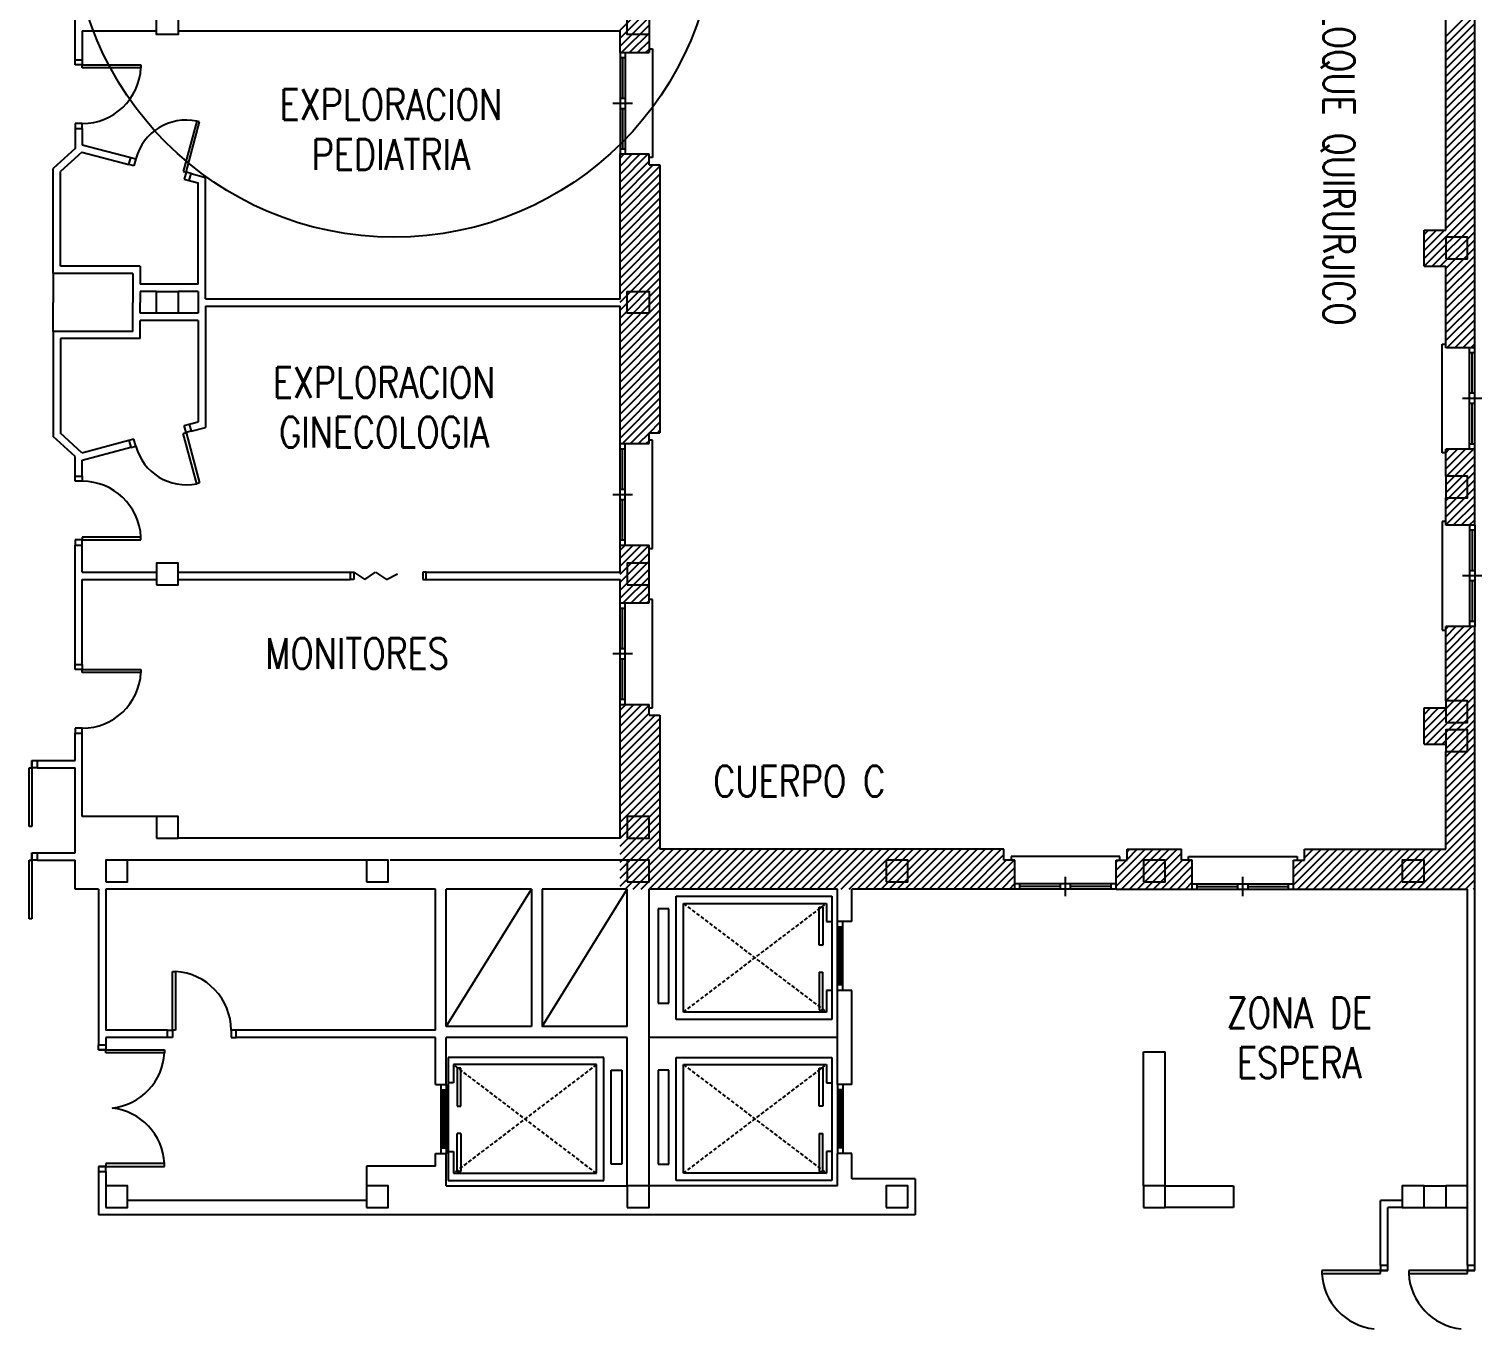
# Model space of a CAD drawing. Extents: x 0 to 420, y 0 to 297.
# Drawn here: x 225.3 to 305.5, y 82.3 to 154.1 of the extents above; entities that cross this region are included whole.
import ezdxf
from ezdxf.enums import TextEntityAlignment as Align

# ---------------------------------------------------------------- set-up
doc = ezdxf.new("R2010")
doc.units = 0
doc.header["$LTSCALE"] = 0.8
doc.header["$MEASUREMENT"] = 0
doc.linetypes.add('RAYITAS', pattern=[0.375, 0.25, -0.125])
doc.layers.get('0').update_dxf_attribs({"linetype": 'CONTINUOUS'})
for name, color, linetype in [('ALMACEN', 10, 'CONTINUOUS'), ('PLANTA-EDIFICIO', 7, 'CONTINUOUS'), ('USO-EDIFICIO', 7, 'CONTINUOUS')]:
    doc.layers.add(name, color=color, linetype=linetype)
doc.styles.add('ROMANS', font='ROMANS.shx', dxfattribs={"width": 0.8, "height": 1.7})

# ---------------------------------------------------------------- blocks, each defined once
blk = doc.blocks.new('*X13')
at = {"color": 0}
for p, q in [((257.9, 154.044), (259.5, 155.644)), ((257.9, 153.602), (259.5, 155.202)), ((257.9, 153.16), (259.5, 154.76)), ((257.982, 152.8), (259.5, 154.318)), ((258.424, 152.8), (259.5, 153.876)), ((258.866, 152.8), (259.5, 153.434)), ((259.308, 152.8), (259.5, 152.992)), ((257.9, 146.973), (258.127, 147.2)), ((257.9, 146.531), (258.569, 147.2)), ((257.9, 146.089), (259.011, 147.2)), ((257.9, 145.647), (259.453, 147.2)), ((257.9, 145.205), (259.5, 146.805)), ((257.9, 144.763), (259.737, 146.6)), ((257.9, 144.321), (260.1, 146.521)), ((257.9, 143.879), (260.1, 146.079)), ((257.9, 143.437), (260.1, 145.637)), ((257.9, 142.995), (260.1, 145.195)), ((257.9, 142.553), (260.1, 144.753)), ((257.9, 142.111), (260.1, 144.311)), ((257.9, 141.669), (260.1, 143.869)), ((257.9, 141.227), (260.1, 143.427)), ((257.9, 140.785), (260.1, 142.985)), ((257.9, 140.343), (260.1, 142.543)), ((257.9, 139.902), (260.1, 142.102)), ((257.9, 139.46), (260.1, 141.66)), ((257.9, 139.018), (260.1, 141.218)), ((257.9, 138.576), (260.1, 140.776)), ((257.9, 138.134), (260.1, 140.334)), ((257.9, 137.692), (260.1, 139.892)), ((257.9, 137.25), (260.1, 139.45)), ((257.9, 136.808), (260.1, 139.008)), ((257.9, 136.366), (260.1, 138.566)), ((257.9, 135.924), (260.1, 138.124)), ((257.9, 135.482), (260.1, 137.682)), ((257.9, 135.04), (260.1, 137.24)), ((257.9, 134.598), (260.1, 136.798)), ((257.9, 134.156), (260.1, 136.356)), ((257.9, 133.714), (260.1, 135.914)), ((257.9, 133.272), (260.1, 135.472)), ((257.9, 132.83), (260.1, 135.03)), ((257.9, 132.389), (260.1, 134.589)), ((257.9, 131.947), (260.1, 134.147)), ((257.9, 131.505), (260.1, 133.705)), ((258.037, 131.2), (260.1, 133.263)), ((258.479, 131.2), (260.1, 132.821)), ((258.921, 131.2), (259.5, 131.779)), ((259.521, 131.8), (260.1, 132.379)), ((259.963, 131.8), (260.1, 131.937)), ((259.363, 131.2), (259.5, 131.337)), ((257.9, 125.317), (258.183, 125.6)), ((257.9, 124.876), (258.624, 125.6)), ((257.9, 124.434), (259.066, 125.6)), ((257.9, 123.992), (259.5, 125.592)), ((257.9, 123.55), (259.5, 125.15)), ((257.9, 123.108), (259.5, 124.708)), ((257.9, 122.666), (259.5, 124.266)), ((258.076, 122.4), (259.5, 123.824)), ((258.518, 122.4), (259.5, 123.382)), ((258.96, 122.4), (259.5, 122.94)), ((259.402, 122.4), (259.5, 122.498)), ((257.9, 116.479), (258.221, 116.8)), ((257.9, 116.037), (258.663, 116.8)), ((257.9, 115.595), (259.105, 116.8)), ((257.9, 115.153), (259.5, 116.753)), ((257.9, 114.711), (259.5, 116.311)), ((257.9, 114.269), (259.831, 116.2)), ((257.9, 113.827), (260.1, 116.027)), ((257.9, 113.385), (260.1, 115.585)), ((257.9, 112.943), (260.1, 115.143)), ((257.9, 112.501), (260.1, 114.701)), ((257.9, 112.059), (260.1, 114.259)), ((257.9, 111.617), (260.1, 113.817)), ((257.9, 111.175), (260.1, 113.375)), ((257.9, 110.733), (260.1, 112.933)), ((257.9, 110.291), (260.1, 112.491)), ((257.9, 109.85), (260.1, 112.05)), ((257.9, 109.408), (260.1, 111.608)), ((257.9, 108.966), (260.1, 111.166)), ((257.9, 108.524), (260.1, 110.724)), ((257.9, 108.082), (260.1, 110.282)), ((257.9, 107.64), (260.1, 109.84)), ((257.9, 107.198), (260.1, 109.398)), ((257.9, 106.756), (260.1, 108.956)), ((258.186, 106.6), (260.386, 108.8)), ((258.628, 106.6), (260.828, 108.8)), ((259.07, 106.6), (261.27, 108.8)), ((259.512, 106.6), (261.712, 108.8)), ((259.954, 106.6), (262.154, 108.8)), ((260.396, 106.6), (262.596, 108.8)), ((260.838, 106.6), (263.038, 108.8)), ((261.28, 106.6), (263.48, 108.8)), ((261.722, 106.6), (263.922, 108.8)), ((262.163, 106.6), (264.363, 108.8)), ((262.605, 106.6), (264.805, 108.8)), ((263.047, 106.6), (265.247, 108.8)), ((263.489, 106.6), (265.689, 108.8)), ((263.931, 106.6), (266.131, 108.8)), ((264.373, 106.6), (266.573, 108.8)), ((264.815, 106.6), (267.015, 108.8)), ((265.257, 106.6), (267.457, 108.8)), ((265.699, 106.6), (267.899, 108.8)), ((266.141, 106.6), (268.341, 108.8)), ((266.583, 106.6), (268.783, 108.8)), ((267.025, 106.6), (269.225, 108.8)), ((267.467, 106.6), (269.667, 108.8)), ((267.909, 106.6), (270.109, 108.8)), ((268.351, 106.6), (270.551, 108.8)), ((268.793, 106.6), (270.993, 108.8)), ((269.235, 106.6), (271.435, 108.8)), ((269.677, 106.6), (271.877, 108.8)), ((270.118, 106.6), (272.318, 108.8)), ((270.56, 106.6), (272.76, 108.8)), ((271.002, 106.6), (273.202, 108.8)), ((271.444, 106.6), (273.644, 108.8)), ((271.886, 106.6), (274.086, 108.8)), ((272.328, 106.6), (274.528, 108.8)), ((272.77, 106.6), (274.97, 108.8)), ((273.212, 106.6), (275.412, 108.8)), ((273.654, 106.6), (275.854, 108.8)), ((274.096, 106.6), (276.296, 108.8)), ((274.538, 106.6), (276.738, 108.8)), ((274.98, 106.6), (277.18, 108.8)), ((275.422, 106.6), (277.622, 108.8)), ((275.864, 106.6), (278.064, 108.8)), ((276.306, 106.6), (278.506, 108.8)), ((276.748, 106.6), (278.948, 108.8)), ((277.19, 106.6), (279.1, 108.51)), ((277.631, 106.6), (279.231, 108.2)), ((278.073, 106.6), (279.673, 108.2)), ((278.515, 106.6), (279.7, 107.785)), ((278.957, 106.6), (279.7, 107.343)), ((279.399, 106.6), (279.7, 106.901))]:
    blk.add_line(p, q, dxfattribs=at)
blk = doc.blocks.new('*X14')
at = {"color": 0}
for p, q in [((303.5, 153.682), (305.1, 155.282)), ((303.5, 153.24), (305.1, 154.84)), ((303.5, 152.798), (305.1, 154.398)), ((303.5, 152.356), (305.1, 153.956)), ((303.5, 151.914), (305.1, 153.514)), ((303.5, 151.472), (305.1, 153.072)), ((303.5, 151.03), (305.1, 152.63)), ((303.5, 150.588), (305.1, 152.188)), ((303.5, 150.146), (305.1, 151.746)), ((303.5, 149.704), (305.1, 151.304)), ((303.5, 149.262), (305.1, 150.862)), ((303.5, 148.82), (305.1, 150.42)), ((303.5, 148.378), (305.1, 149.978)), ((303.5, 147.937), (305.1, 149.537)), ((303.5, 147.495), (305.1, 149.095)), ((303.5, 147.053), (305.1, 148.653)), ((303.5, 146.611), (305.1, 148.211)), ((303.5, 146.169), (305.1, 147.769)), ((303.5, 145.727), (305.1, 147.327)), ((303.5, 145.285), (305.1, 146.885)), ((303.5, 144.843), (305.1, 146.443)), ((303.5, 144.401), (305.1, 146.001)), ((303.5, 143.959), (305.1, 145.559)), ((303.5, 143.517), (305.1, 145.117)), ((303.5, 143.075), (305.1, 144.675)), ((302.3, 141.433), (305.1, 144.233)), ((302.309, 141), (305.1, 143.791)), ((302.3, 141.875), (303.425, 143)), ((302.3, 142.317), (302.983, 143)), ((302.3, 142.759), (302.541, 143)), ((302.751, 141), (305.1, 143.349)), ((303.193, 141), (305.1, 142.907)), ((303.5, 140.865), (305.1, 142.465)), ((303.5, 140.423), (305.1, 142.023)), ((303.5, 139.982), (305.1, 141.582)), ((303.5, 139.54), (305.1, 141.14)), ((303.5, 139.098), (305.1, 140.698)), ((303.5, 138.656), (305.1, 140.256)), ((303.5, 138.214), (305.1, 139.814)), ((303.5, 137.772), (305.1, 139.372)), ((303.5, 137.33), (305.1, 138.93)), ((303.5, 136.888), (305.1, 138.488)), ((303.554, 136.5), (305.1, 138.046)), ((303.996, 136.5), (305.1, 137.604)), ((304.438, 136.5), (305.1, 137.162)), ((304.88, 136.5), (305.1, 136.72)), ((303.5, 130.701), (303.699, 130.9)), ((303.5, 130.259), (304.141, 130.9)), ((303.5, 129.817), (304.583, 130.9)), ((303.5, 129.375), (305.025, 130.9)), ((303.5, 128.933), (305.1, 130.533)), ((303.5, 128.491), (305.1, 130.091)), ((303.5, 128.049), (305.1, 129.649)), ((303.5, 127.607), (305.1, 129.207)), ((303.5, 127.165), (305.1, 128.765)), ((303.5, 126.723), (305.1, 128.323)), ((303.919, 126.7), (305.1, 127.881)), ((304.361, 126.7), (305.1, 127.439)), ((304.803, 126.7), (305.1, 126.997)), ((303.5, 120.978), (303.622, 121.1)), ((303.5, 120.536), (304.064, 121.1)), ((303.5, 120.094), (304.506, 121.1)), ((303.5, 119.652), (304.948, 121.1)), ((303.5, 119.21), (305.1, 120.81)), ((303.5, 118.768), (305.1, 120.368)), ((303.5, 118.326), (305.1, 119.926)), ((303.5, 117.884), (305.1, 119.484)), ((303.5, 117.443), (305.1, 119.043)), ((302.3, 115.359), (305.1, 118.159)), ((303.5, 117.001), (305.1, 118.601)), ((302.3, 114.917), (305.1, 117.717)), ((302.425, 114.6), (305.1, 117.275)), ((302.3, 116.243), (302.657, 116.6)), ((302.3, 115.801), (303.099, 116.6)), ((302.867, 114.6), (305.1, 116.833)), ((303.309, 114.6), (305.1, 116.391)), ((303.5, 114.349), (305.1, 115.949)), ((303.5, 113.907), (305.1, 115.507)), ((303.5, 113.465), (305.1, 115.065)), ((303.5, 113.023), (305.1, 114.623)), ((303.5, 112.581), (305.1, 114.181)), ((303.5, 112.139), (305.1, 113.739)), ((303.5, 111.697), (305.1, 113.297)), ((303.5, 111.255), (305.1, 112.855)), ((303.5, 110.813), (305.1, 112.413)), ((303.5, 110.371), (305.1, 111.971)), ((303.5, 109.93), (305.1, 111.53)), ((303.5, 109.488), (305.1, 111.088)), ((301.496, 106.6), (305.1, 110.204)), ((303.5, 109.046), (305.1, 110.646)), ((301.938, 106.6), (305.1, 109.762)), ((302.38, 106.6), (305.1, 109.32)), ((285.3, 107.197), (286.903, 108.8)), ((285.3, 106.756), (287.344, 108.8)), ((285.586, 106.6), (287.786, 108.8)), ((285.9, 108.681), (286.019, 108.8)), ((285.9, 108.239), (286.461, 108.8)), ((286.028, 106.6), (288.228, 108.8)), ((286.47, 106.6), (288.67, 108.8)), ((286.912, 106.6), (288.9, 108.588)), ((295.1, 107.275), (296.625, 108.8)), ((295.1, 106.833), (297.067, 108.8)), ((295.309, 106.6), (297.509, 108.8)), ((295.7, 108.759), (295.741, 108.8)), ((295.7, 108.317), (296.183, 108.8)), ((295.751, 106.6), (297.951, 108.8)), ((296.193, 106.6), (298.393, 108.8)), ((296.635, 106.6), (298.835, 108.8)), ((297.077, 106.6), (299.277, 108.8)), ((297.519, 106.6), (299.719, 108.8)), ((297.961, 106.6), (300.161, 108.8)), ((298.403, 106.6), (300.603, 108.8)), ((298.845, 106.6), (301.045, 108.8)), ((299.287, 106.6), (301.487, 108.8)), ((299.729, 106.6), (301.929, 108.8)), ((300.17, 106.6), (302.37, 108.8)), ((300.612, 106.6), (302.812, 108.8)), ((301.054, 106.6), (303.254, 108.8)), ((302.822, 106.6), (305.1, 108.878)), ((303.264, 106.6), (305.1, 108.436)), ((285.3, 108.081), (285.419, 108.2)), ((285.3, 107.639), (285.861, 108.2)), ((287.354, 106.6), (288.954, 108.2)), ((287.796, 106.6), (289.396, 108.2)), ((288.238, 106.6), (289.5, 107.862)), ((295.1, 108.159), (295.141, 108.2)), ((295.1, 107.717), (295.583, 108.2)), ((303.706, 106.6), (305.1, 107.994)), ((304.148, 106.6), (305.1, 107.552)), ((288.68, 106.6), (289.5, 107.42)), ((289.122, 106.6), (289.5, 106.978)), ((304.59, 106.6), (305.1, 107.11)), ((305.032, 106.6), (305.1, 106.668))]:
    blk.add_line(p, q, dxfattribs=at)

msp = doc.modelspace()

# ---------------------------------------------------------------- linework, layer by layer
at = {"layer": 'ALMACEN'}
msp.add_circle((245.412, 160.393), 17.79, dxfattribs=at)
at = {"layer": 'PLANTA-EDIFICIO'}
for p, q in [((305.1, 142.6), (305.1, 173.9)), ((227.8, 152.4), (227.8, 156)), ((303.5, 143), (303.5, 154.6)), ((228.2, 154), (232.3, 154)), ((228.2, 154), (228.2, 152.4)), ((233.5, 154), (257.9, 154)), ((257.9, 152.8), (257.9, 154)), ((259.5, 153.8), (259.5, 152.8)), ((257.9, 152.8), (259.5, 152.8)), ((257.9, 152.8), (258.18, 152.8)), ((257.9, 152.8), (257.9, 147.2)), ((257.9, 152.52), (258.18, 152.52)), ((258.04, 152.52), (258.04, 150.28)), ((258.18, 152.8), (258.18, 147.2)), ((259.5, 153), (259.7, 153)), ((259.7, 153), (259.7, 147)), ((227.8, 152.4), (228.2, 152.4)), ((227.8, 152.12), (227.8, 152.4)), ((228.2, 152.12), (227.8, 152.12)), ((228.2, 152.4), (228.2, 152.12)), ((228.2, 152.12), (231.44, 152.12)), ((228.2, 151.96), (228.2, 152.12)), ((231.44, 151.96), (228.2, 151.96)), ((231.44, 152.12), (231.44, 151.96)), ((257.9, 150.28), (258.18, 150.28)), ((257.5, 150), (258.58, 150)), ((257.9, 150), (258.18, 150)), ((257.9, 149.72), (258.18, 149.72)), ((258.04, 149.72), (258.04, 147.48)), ((227.8, 148.88), (227.8, 148.6)), ((228.2, 148.88), (227.8, 148.88)), ((227.8, 148.6), (228.2, 148.6)), ((227.8, 148.6), (227.8, 147.508)), ((228.2, 148.6), (228.2, 148.88)), ((228.2, 148.6), (228.2, 147.714)), ((234.526, 149.015), (233.78, 146.233)), ((233.935, 146.191), (234.68, 148.973)), ((234.68, 148.973), (234.526, 149.015)), ((228.2, 147.714), (230.88, 147.002)), ((227.8, 147.508), (226.6, 146.4)), ((228.173, 147.307), (227, 146.225)), ((228.173, 147.307), (230.777, 146.616)), ((230.777, 146.616), (230.88, 147.002)), ((230.882, 147.01), (231.153, 146.937)), ((231.153, 146.937), (231.049, 146.551)), ((257.9, 147.48), (258.18, 147.48)), ((257.9, 147.2), (259.5, 147.2)), ((257.9, 139.2), (257.9, 147.2)), ((259.5, 146.6), (259.5, 147.2)), ((259.7, 147), (259.5, 147)), ((226.6, 140.6), (226.6, 146.4)), ((227, 141), (227, 146.225)), ((231.049, 146.551), (230.779, 146.623)), ((233.78, 146.233), (233.935, 146.191)), ((233.935, 146.191), (233.831, 145.805)), ((234.205, 146.119), (233.935, 146.191)), ((234.101, 145.732), (234.205, 146.119)), ((234.205, 146.119), (235, 145.908)), ((259.5, 146.6), (260.1, 146.6)), ((260.1, 146.6), (260.1, 131.8)), ((233.831, 145.805), (234.101, 145.732)), ((234.101, 145.732), (234.6, 145.6)), ((234.6, 140), (234.6, 145.6)), ((235, 139.2), (235, 145.908)), ((302.3, 141), (302.3, 143)), ((302.3, 143), (303.5, 143)), ((305.1, 136.5), (305.1, 142.6)), ((231, 140.6), (226.6, 140.6)), ((226.6, 140.6), (226.6, 139)), ((231.4, 141), (227, 141)), ((231, 140.6), (231, 139)), ((231.4, 141), (231.4, 140)), ((302.3, 141), (303.5, 141)), ((303.5, 136.5), (303.5, 141)), ((234.6, 140), (231.4, 140)), ((226.6, 137.4), (226.6, 139)), ((231, 137.4), (231, 139)), ((231.4, 139.6), (231.4, 139)), ((232.3, 139.6), (231.4, 139.6)), ((231.4, 138.4), (231.4, 139)), ((234.6, 139.6), (233.5, 139.6)), ((234.6, 139.6), (234.6, 138.4)), ((235, 139.2), (257.9, 139.2)), ((232.3, 138.4), (231.4, 138.4)), ((234.6, 138.4), (233.5, 138.4)), ((235, 138.8), (235, 132.092)), ((235, 138.8), (257.9, 138.8)), ((257.9, 131.2), (257.9, 138.8)), ((231, 137.4), (226.6, 137.4)), ((226.6, 137.4), (226.6, 131.6)), ((234.6, 138), (231.4, 138)), ((231.4, 137), (231.4, 138)), ((234.6, 138), (234.6, 132.4)), ((231.4, 137), (227, 137)), ((227, 137), (227, 131.775)), ((303.3, 136.7), (303.5, 136.7)), ((303.3, 130.7), (303.3, 136.7)), ((305.1, 136.5), (303.5, 136.5)), ((304.82, 130.9), (304.82, 136.5)), ((305.1, 130.9), (305.1, 136.5)), ((305.1, 136.22), (304.82, 136.22)), ((304.96, 133.98), (304.96, 136.22)), ((305.5, 133.7), (304.42, 133.7)), ((305.1, 133.98), (304.82, 133.98)), ((305.1, 133.7), (304.82, 133.7)), ((305.1, 133.42), (304.82, 133.42)), ((304.96, 131.18), (304.96, 133.42)), ((234.101, 132.268), (234.6, 132.4)), ((227.8, 130.492), (226.6, 131.6)), ((228.173, 130.693), (227, 131.775)), ((233.78, 131.767), (233.935, 131.809)), ((234.526, 128.985), (233.78, 131.767)), ((233.831, 132.195), (234.101, 132.268)), ((233.935, 131.809), (233.831, 132.195)), ((234.205, 131.881), (233.935, 131.809)), ((233.935, 131.809), (234.68, 129.027)), ((234.101, 132.268), (234.205, 131.881)), ((234.205, 131.881), (235, 132.092)), ((259.5, 131.8), (260.1, 131.8)), ((259.5, 131.2), (259.5, 131.8)), ((228.173, 130.693), (230.777, 131.384)), ((228.2, 130.286), (230.88, 130.998)), ((230.777, 131.384), (230.88, 130.998)), ((231.049, 131.449), (230.779, 131.377)), ((230.882, 130.99), (231.153, 131.063)), ((231.153, 131.063), (231.049, 131.449)), ((257.9, 131.2), (259.5, 131.2)), ((257.9, 125.6), (257.9, 131.2)), ((257.9, 130.92), (258.18, 130.92)), ((258.04, 128.68), (258.04, 130.92)), ((258.18, 125.6), (258.18, 131.2)), ((259.7, 131.4), (259.5, 131.4)), ((259.7, 125.4), (259.7, 131.4)), ((305.1, 130.9), (303.5, 130.9)), ((303.5, 129.4), (303.5, 130.9)), ((305.1, 131.18), (304.82, 131.18)), ((305.1, 130.9), (304.82, 130.9)), ((305.1, 126.7), (305.1, 130.9)), ((227.8, 129.4), (227.8, 130.492)), ((228.2, 129.4), (228.2, 130.286)), ((303.5, 130.7), (303.3, 130.7)), ((227.8, 129.4), (228.2, 129.4)), ((227.8, 129.12), (227.8, 129.4)), ((228.2, 129.4), (228.2, 129.12)), ((228.2, 129.12), (227.8, 129.12)), ((234.68, 129.027), (234.526, 128.985)), ((257.5, 128.4), (258.58, 128.4)), ((257.9, 128.68), (258.18, 128.68)), ((257.9, 128.4), (258.18, 128.4)), ((257.9, 128.12), (258.18, 128.12)), ((258.04, 125.88), (258.04, 128.12)), ((303.5, 126.7), (303.5, 128.2)), ((303.5, 126.9), (303.3, 126.9)), ((303.3, 126.9), (303.3, 120.9)), ((228.2, 126.04), (228.2, 125.88)), ((231.44, 126.04), (228.2, 126.04)), ((231.44, 125.88), (231.44, 126.04)), ((305.1, 126.7), (303.5, 126.7)), ((304.82, 126.7), (304.82, 121.1)), ((305.1, 126.7), (304.82, 126.7)), ((305.1, 126.42), (304.82, 126.42)), ((304.96, 126.42), (304.96, 124.18)), ((305.1, 126.7), (305.1, 121.1)), ((228.2, 125.88), (227.8, 125.88)), ((227.8, 125.88), (227.8, 125.6)), ((227.8, 125.6), (228.2, 125.6)), ((227.8, 119), (227.8, 125.6)), ((228.2, 125.88), (231.44, 125.88)), ((228.2, 125.6), (228.2, 125.88)), ((228.2, 124.1), (228.2, 125.6)), ((257.9, 125.88), (258.18, 125.88)), ((257.9, 125.6), (259.5, 125.6)), ((257.9, 124.1), (257.9, 125.6)), ((257.9, 125.6), (258.18, 125.6)), ((259.5, 124.6), (259.5, 125.6)), ((259.5, 125.4), (259.7, 125.4)), ((228.2, 124.1), (232.3, 124.1)), ((228.2, 123.7), (232.3, 123.7)), ((228.2, 119), (228.2, 123.7)), ((233.5, 124.1), (243, 124.1)), ((233.5, 123.7), (243, 123.7)), ((243, 124.1), (243, 123.7)), ((243, 124.1), (243.2, 124.1)), ((243.2, 123.7), (243, 123.7)), ((243.2, 124.1), (243.2, 123.7)), ((243.2, 124.1), (243.8, 123.7)), ((243.8, 123.7), (244.4, 124.1)), ((244.4, 124.1), (245, 123.7)), ((245, 123.7), (245.6, 124)), ((247.2, 124.1), (247, 124.1)), ((247, 124.1), (247, 123.7)), ((247, 123.7), (247.2, 123.7)), ((247.2, 124.1), (257.9, 124.1)), ((247.2, 123.7), (247.2, 124.1)), ((247.2, 123.7), (257.9, 123.7)), ((257.9, 122.4), (257.9, 123.7)), ((305.5, 123.9), (304.42, 123.9)), ((305.1, 124.18), (304.82, 124.18)), ((305.1, 123.9), (304.82, 123.9)), ((305.1, 123.62), (304.82, 123.62)), ((304.96, 123.62), (304.96, 121.38)), ((259.5, 122.4), (259.5, 123.4)), ((257.9, 122.4), (259.5, 122.4)), ((257.9, 116.8), (257.9, 122.4)), ((257.9, 122.12), (258.18, 122.12)), ((258.04, 119.88), (258.04, 122.12)), ((258.18, 116.8), (258.18, 122.4)), ((259.7, 122.6), (259.5, 122.6)), ((259.7, 116.6), (259.7, 122.6)), ((305.1, 121.38), (304.82, 121.38)), ((303.3, 120.9), (303.5, 120.9)), ((303.5, 117), (303.5, 121.1)), ((305.1, 121.1), (303.5, 121.1)), ((305.1, 85.8), (305.1, 121.1)), ((257.5, 119.6), (258.58, 119.6)), ((257.9, 119.88), (258.18, 119.88)), ((257.9, 119.6), (258.18, 119.6)), ((227.8, 119), (228.2, 119)), ((227.8, 118.72), (227.8, 119)), ((228.2, 119), (228.2, 118.72)), ((257.9, 119.32), (258.18, 119.32)), ((258.04, 117.08), (258.04, 119.32)), ((228.2, 118.72), (227.8, 118.72)), ((228.2, 118.72), (231.44, 118.72)), ((228.2, 118.56), (228.2, 118.72)), ((231.44, 118.56), (228.2, 118.56)), ((231.44, 118.72), (231.44, 118.56)), ((257.9, 117.08), (258.18, 117.08)), ((257.9, 116.8), (259.5, 116.8)), ((257.9, 109.4), (257.9, 116.8)), ((257.9, 116.8), (258.18, 116.8)), ((259.5, 116.2), (259.5, 116.8)), ((259.5, 116.6), (259.7, 116.6)), ((302.3, 116.6), (303.5, 116.6)), ((302.3, 114.6), (302.3, 116.6)), ((259.5, 116.2), (260.1, 116.2)), ((260.1, 116.2), (260.1, 108.8)), ((227.8, 115.48), (227.8, 115.2)), ((228.2, 115.48), (227.8, 115.48)), ((227.8, 113.7), (227.8, 115.2)), ((227.8, 115.2), (228.2, 115.2)), ((228.2, 115.2), (228.2, 115.48)), ((228.2, 110.6), (228.2, 115.2)), ((302.3, 114.6), (303.5, 114.6)), ((303.5, 108.8), (303.5, 114.2)), ((225.26, 113.3), (225.42, 113.3)), ((225.26, 110.06), (225.26, 113.3)), ((225.42, 113.7), (225.42, 113.3)), ((225.42, 113.7), (225.7, 113.7)), ((225.42, 113.3), (225.42, 113.7)), ((225.42, 113.3), (225.42, 110.06)), ((225.7, 113.3), (225.42, 113.3)), ((225.7, 113.7), (227.8, 113.7)), ((225.7, 113.7), (225.7, 113.3)), ((225.7, 113.3), (227.8, 113.3)), ((227.8, 108.6), (227.8, 113.3)), ((225.42, 110.06), (225.26, 110.06)), ((232.3, 110.6), (228.2, 110.6)), ((257.9, 109.4), (233.5, 109.4)), ((225.7, 108.6), (227.8, 108.6)), ((279.1, 108.8), (260.1, 108.8)), ((279.1, 108.2), (279.1, 108.8)), ((279.5, 108.4), (279.5, 108.2)), ((285.5, 108.4), (279.5, 108.4)), ((285.5, 108.2), (285.5, 108.4)), ((285.9, 108.8), (288.9, 108.8)), ((285.9, 108.2), (285.9, 108.8)), ((288.9, 108.2), (288.9, 108.8)), ((289.3, 108.2), (289.3, 108.4)), ((289.3, 108.4), (295.3, 108.4)), ((295.3, 108.4), (295.3, 108.2)), ((295.7, 108.8), (303.5, 108.8)), ((295.7, 108.2), (295.7, 108.8)), ((225.7, 108.2), (227.8, 108.2)), ((227.8, 106.6), (227.8, 108.2)), ((243.9, 108.2), (230.7, 108.2)), ((258.3, 108.2), (245.2, 108.2)), ((279.7, 108.2), (279.1, 108.2)), ((279.7, 106.6), (279.7, 108.2)), ((285.3, 108.2), (285.9, 108.2)), ((285.3, 106.6), (285.3, 108.2)), ((289.5, 108.2), (288.9, 108.2)), ((289.5, 106.6), (289.5, 108.2)), ((295.1, 108.2), (295.7, 108.2)), ((295.1, 106.6), (295.1, 108.2)), ((285.3, 106.88), (279.7, 106.88)), ((279.98, 106.6), (279.98, 106.88)), ((282.22, 106.74), (279.98, 106.74)), ((282.22, 106.6), (282.22, 106.88)), ((282.5, 106.2), (282.5, 107.28)), ((282.5, 106.6), (282.5, 106.88)), ((282.78, 106.6), (282.78, 106.88)), ((285.02, 106.74), (282.78, 106.74)), ((285.02, 106.6), (285.02, 106.88)), ((285.3, 106.6), (285.3, 106.88)), ((289.5, 106.88), (295.1, 106.88)), ((289.5, 106.6), (289.5, 106.88)), ((289.78, 106.6), (289.78, 106.88)), ((289.78, 106.74), (292.02, 106.74)), ((292.02, 106.6), (292.02, 106.88)), ((292.3, 106.2), (292.3, 107.28)), ((292.3, 106.6), (292.3, 106.88)), ((292.58, 106.6), (292.58, 106.88)), ((292.58, 106.74), (294.82, 106.74)), ((294.82, 106.6), (294.82, 106.88)), ((229.1, 106.6), (227.8, 106.6)), ((229.1, 106.6), (229.1, 98)), ((247.7, 106.6), (229.5, 106.6)), ((229.5, 106.6), (229.5, 98.8)), ((247.7, 98.8), (247.7, 106.6)), ((248.3, 99), (253, 106.6)), ((248.3, 99), (248.3, 106.6)), ((253, 106.6), (248.3, 106.6)), ((253, 106.6), (253, 99)), ((253.6, 99), (258.3, 106.6)), ((253.6, 106.6), (253.6, 99)), ((258.3, 106.6), (253.6, 106.6)), ((258.3, 99), (258.3, 106.6)), ((269.9, 106.6), (259.5, 106.6)), ((259.5, 90.2), (259.5, 106.6)), ((261, 106.2), (269.6, 106.2)), ((261, 99.4), (261, 106.2)), ((269.6, 106.2), (269.6, 99.4)), ((269.9, 104.8), (269.9, 106.6)), ((270.7, 104.8), (270.7, 106.6)), ((279.7, 106.6), (270.7, 106.6)), ((285.3, 106.6), (279.7, 106.6)), ((285.3, 106.6), (289.6, 106.6)), ((289.5, 106.6), (295.1, 106.6)), ((295.1, 106.6), (304.7, 106.6)), ((304.7, 90.2), (304.7, 106.6)), ((260, 105.5), (260, 100.3)), ((260.6, 105.5), (260, 105.5)), ((260.6, 100.3), (260.6, 105.5)), ((261.4, 99.8), (261.4, 105.8)), ((261.4, 105.8), (269.3, 105.8)), ((268.9, 105.6), (269.1, 105.6)), ((268.9, 103.5), (268.9, 105.6)), ((269.1, 105.6), (269.1, 103.5)), ((269.3, 105.8), (269.3, 104.8)), ((269.3, 104.8), (269.6, 104.8)), ((270.7, 104.8), (269.9, 104.8)), ((269.9, 101), (269.9, 104.8)), ((270.2, 104.5), (269.9, 104.5)), ((270, 101.3), (270, 104.5)), ((270.1, 101.3), (270.1, 104.5)), ((270.2, 101), (270.2, 104.8)), ((269.1, 103.5), (268.9, 103.5)), ((233.18, 98.8), (233.18, 102.04)), ((233.18, 102.04), (233.34, 102.04)), ((233.34, 102.04), (233.34, 98.8)), ((268.9, 102), (269.1, 102)), ((268.9, 102), (268.9, 99.9)), ((269.1, 99.9), (269.1, 102)), ((270.2, 101.3), (269.9, 101.3)), ((260, 100.3), (260.6, 100.3)), ((269.3, 101), (269.3, 99.8)), ((269.6, 101), (269.3, 101)), ((270.7, 101), (269.9, 101)), ((269.9, 95.8), (269.9, 101)), ((270.7, 95.8), (270.7, 101)), ((269.3, 99.8), (261.4, 99.8)), ((268.9, 99.9), (269.1, 99.9)), ((232.9, 98.8), (229.5, 98.8)), ((232.9, 98.8), (233.18, 98.8)), ((232.9, 98.4), (232.9, 98.8)), ((233.34, 98.8), (233.18, 98.8)), ((233.18, 98.8), (233.18, 98.4)), ((236.7, 98.8), (236.42, 98.8)), ((236.42, 98.8), (236.42, 98.4)), ((247.7, 98.8), (236.7, 98.8)), ((236.7, 98.4), (236.7, 98.8)), ((253, 99), (248.3, 99)), ((258.3, 99), (253.6, 99)), ((269.6, 99.4), (261, 99.4)), ((229.1, 98), (229.5, 98)), ((229.1, 97.72), (229.1, 98)), ((229.5, 98.4), (229.5, 98)), ((232.9, 98.4), (229.5, 98.4)), ((229.5, 98), (229.5, 97.72)), ((233.18, 98.4), (232.9, 98.4)), ((236.42, 98.4), (236.7, 98.4)), ((247.7, 98.4), (236.7, 98.4)), ((247.7, 95.8), (247.7, 98.4)), ((248.3, 95.8), (248.3, 98.4)), ((258.3, 98.4), (248.3, 98.4)), ((258.3, 90.2), (258.3, 98.4)), ((269.9, 98.4), (259.5, 98.4)), ((229.1, 97.72), (229.5, 97.72)), ((229.5, 97.72), (229.1, 97.72)), ((229.5, 97.72), (232.74, 97.72)), ((229.5, 97.56), (229.5, 97.72)), ((232.74, 97.56), (229.5, 97.56)), ((232.74, 97.72), (232.74, 97.56)), ((248.4, 97.3), (248.4, 90.5)), ((257, 97.3), (248.4, 97.3)), ((257, 90.5), (257, 97.3)), ((261, 90.5), (261, 97.3)), ((261, 97.3), (269.6, 97.3)), ((269.6, 97.3), (269.6, 90.5)), ((286.8, 90.2), (286.8, 97.603)), ((286.8, 97.603), (288, 97.603)), ((288, 90.2), (288, 97.603)), ((256.6, 96.9), (248.7, 96.9)), ((248.7, 96.9), (248.7, 95.9)), ((248.9, 96.7), (248.9, 94.6)), ((249.1, 96.7), (248.9, 96.7)), ((249.1, 94.6), (249.1, 96.7)), ((256.6, 90.9), (256.6, 96.9)), ((257.4, 96.6), (258, 96.6)), ((257.4, 91.4), (257.4, 96.6)), ((258, 96.6), (258, 91.4)), ((260.6, 96.6), (260, 96.6)), ((260, 96.6), (260, 91.4)), ((260.6, 91.4), (260.6, 96.6)), ((261.4, 96.9), (269.3, 96.9)), ((261.4, 90.9), (261.4, 96.9)), ((268.9, 94.6), (268.9, 96.7)), ((268.9, 96.7), (269.1, 96.7)), ((269.1, 96.7), (269.1, 94.6)), ((269.3, 96.9), (269.3, 95.9)), ((247.7, 95.8), (248.3, 95.8)), ((248, 95.8), (248, 92)), ((248, 95.5), (248.3, 95.5)), ((248.1, 95.5), (248.1, 92.3)), ((248.2, 95.5), (248.2, 92.3)), ((248.3, 95.8), (248.3, 92)), ((248.7, 95.9), (248.4, 95.9)), ((269.3, 95.9), (269.6, 95.9)), ((270.7, 95.8), (269.9, 95.8)), ((269.9, 95.8), (269.9, 92)), ((270.2, 95.5), (269.9, 95.5)), ((270, 95.5), (270, 92.3)), ((270.1, 95.5), (270.1, 92.3)), ((270.2, 95.8), (270.2, 92)), ((248.9, 94.6), (249.1, 94.6)), ((269.1, 94.6), (268.9, 94.6)), ((248.9, 91), (248.9, 93.1)), ((249.1, 93.1), (248.9, 93.1)), ((249.1, 93.1), (249.1, 91)), ((268.9, 93.1), (268.9, 91)), ((268.9, 93.1), (269.1, 93.1)), ((269.1, 91), (269.1, 93.1)), ((248, 92.3), (248.3, 92.3)), ((270.2, 92.3), (269.9, 92.3)), ((247.7, 91.3), (247.7, 92)), ((247.7, 92), (248.3, 92)), ((248.3, 90.2), (248.3, 92)), ((248.4, 92.1), (248.7, 92.1)), ((248.7, 92.1), (248.7, 90.9)), ((269.6, 92.1), (269.3, 92.1)), ((269.3, 92.1), (269.3, 90.9)), ((270.7, 92), (269.9, 92)), ((269.9, 90.2), (269.9, 92)), ((270.7, 90.6), (270.7, 92)), ((229.1, 91.28), (229.5, 91.28)), ((229.1, 91.28), (229.1, 91)), ((229.5, 91.28), (229.1, 91.28)), ((229.1, 91), (229.1, 88.6)), ((229.1, 91), (229.5, 91)), ((229.5, 91.44), (229.5, 91.28)), ((232.74, 91.44), (229.5, 91.44)), ((229.5, 91.28), (232.74, 91.28)), ((229.5, 91), (229.5, 91.28)), ((229.5, 91), (229.5, 90.2)), ((232.74, 91.28), (232.74, 91.44)), ((243.9, 91.3), (243.9, 90.2)), ((247.7, 91.3), (243.9, 91.3)), ((248.7, 90.9), (256.6, 90.9)), ((249.1, 91), (248.9, 91)), ((258, 91.4), (257.4, 91.4)), ((260, 91.4), (260.6, 91.4)), ((269.3, 90.9), (261.4, 90.9)), ((268.9, 91), (269.1, 91)), ((248.3, 90.2), (258.3, 90.2)), ((248.4, 90.5), (257, 90.5)), ((269.9, 90.2), (259.5, 90.2)), ((269.6, 90.5), (261, 90.5)), ((274.2, 90.6), (270.7, 90.6)), ((274.2, 90.6), (274.2, 88.6)), ((288, 90.2), (291.784, 90.2)), ((291.784, 90.2), (291.784, 89)), ((302.3, 90.2), (303.5, 90.2)), ((243.9, 89.4), (230.7, 89.4)), ((301.1, 89.4), (299.9, 89.4)), ((299.9, 85.8), (299.9, 89.4)), ((274.2, 88.6), (229.1, 88.6)), ((291.784, 89), (288, 89)), ((301.1, 89), (300.3, 89)), ((300.3, 85.8), (300.3, 89)), ((302.3, 89), (303.5, 89)), ((304.7, 85.8), (304.7, 89)), ((304.7, 85.52), (301.46, 85.52)), ((301.46, 85.52), (301.46, 85.36)), ((301.46, 85.36), (304.7, 85.36)), ((305.1, 85.8), (304.7, 85.8)), ((304.7, 85.8), (304.7, 85.52)), ((305.1, 85.52), (304.7, 85.52)), ((304.7, 85.36), (304.7, 85.52)), ((304.7, 85.52), (305.1, 85.52)), ((305.1, 85.52), (305.1, 85.8))]:
    msp.add_line(p, q, dxfattribs=at)
at = {"layer": 'PLANTA-EDIFICIO', "color": 5}
for p, q in [((225.42, 108.2), (225.42, 108.6)), ((225.42, 108.6), (225.7, 108.6)), ((225.42, 108.6), (225.42, 108.2)), ((225.7, 108.6), (225.7, 108.2)), ((225.26, 104.96), (225.26, 108.2)), ((225.26, 108.2), (225.42, 108.2)), ((225.7, 108.2), (225.42, 108.2)), ((225.42, 108.2), (225.42, 104.96)), ((225.42, 104.96), (225.26, 104.96)), ((296.66, 85.52), (296.66, 85.36)), ((299.9, 85.52), (296.66, 85.52)), ((296.66, 85.36), (299.9, 85.36)), ((299.9, 85.8), (299.9, 85.52)), ((300.3, 85.8), (299.9, 85.8)), ((299.9, 85.52), (300.3, 85.52)), ((299.9, 85.36), (299.9, 85.52)), ((300.3, 85.52), (299.9, 85.52)), ((300.3, 85.52), (300.3, 85.8))]:
    msp.add_line(p, q, dxfattribs=at)
at = {"layer": 'PLANTA-EDIFICIO', "linetype": 'RAYITAS'}
for p, q in [((261.4, 105.8), (269.3, 99.8)), ((261.4, 99.8), (269.3, 105.8)), ((256.6, 90.9), (248.7, 96.9)), ((256.6, 96.9), (248.7, 90.9)), ((261.4, 90.9), (269.3, 96.9)), ((261.4, 96.9), (269.3, 90.9))]:
    msp.add_line(p, q, dxfattribs=at)
at = {"layer": 'PLANTA-EDIFICIO'}
for points in [[(232.3, 155), (233.5, 155), (233.5, 153.8), (232.3, 153.8)], [(258.3, 155), (259.5, 155), (259.5, 153.8), (258.3, 153.8)], [(303.5, 141.4), (304.7, 141.4), (304.7, 142.6), (303.5, 142.6)], [(233.5, 138.4), (232.3, 138.4), (232.3, 139.6), (233.5, 139.6)], [(259.5, 138.4), (258.3, 138.4), (258.3, 139.6), (259.5, 139.6)], [(303.5, 128.2), (304.7, 128.2), (304.7, 129.4), (303.5, 129.4)], [(232.3, 123.4), (233.5, 123.4), (233.5, 124.6), (232.3, 124.6)], [(258.3, 123.4), (259.5, 123.4), (259.5, 124.6), (258.3, 124.6)], [(303.5, 115.8), (304.7, 115.8), (304.7, 117), (303.5, 117)], [(303.5, 114.2), (304.7, 114.2), (304.7, 115.4), (303.5, 115.4)], [(232.3, 109.4), (233.5, 109.4), (233.5, 110.6), (232.3, 110.6)], [(258.3, 109.4), (259.5, 109.4), (259.5, 110.6), (258.3, 110.6)], [(229.5, 107), (230.7, 107), (230.7, 108.2), (229.5, 108.2)], [(243.9, 107), (245.1, 107), (245.1, 108.2), (243.9, 108.2)], [(258.3, 107), (259.5, 107), (259.5, 108.2), (258.3, 108.2)], [(272.6, 107), (273.8, 107), (273.8, 108.2), (272.6, 108.2)], [(286.8, 107), (288, 107), (288, 108.2), (286.8, 108.2)], [(301.1, 107), (302.3, 107), (302.3, 108.2), (301.1, 108.2)], [(229.5, 89), (230.7, 89), (230.7, 90.2), (229.5, 90.2)], [(243.9, 89), (245.1, 89), (245.1, 90.2), (243.9, 90.2)], [(258.3, 89), (259.5, 89), (259.5, 90.2), (258.3, 90.2)], [(272.6, 89), (273.8, 89), (273.8, 90.2), (272.6, 90.2)], [(286.8, 89), (288, 89), (288, 90.2), (286.8, 90.2)], [(301.1, 89), (302.3, 89), (302.3, 90.2), (301.1, 90.2)], [(303.5, 89), (304.7, 89), (304.7, 90.2), (303.5, 90.2)]]:
    msp.add_lwpolyline(points, close=True, dxfattribs=at)
for centre, radius, start, end in [((228.195, 152.129), 3.249, 270.08436, 357.01521), ((233.943, 146.183), 2.89, 78.37416, 164.88453), ((233.943, 131.817), 2.89, 195.11547, 281.62584), ((228.195, 125.871), 3.249, 2.98479, 89.91564), ((228.195, 118.729), 3.249, 270.08436, 357.01521), ((233.171, 98.795), 3.249, 0.08436, 87.01521), ((229.495, 97.729), 3.249, 276.36101, 357.01521), ((229.495, 91.271), 3.249, 2.98479, 83.63899), ((304.705, 85.529), 3.249, 182.98479, 263.63899)]:
    msp.add_arc(centre, radius, start, end, dxfattribs=at)
at = {"layer": 'PLANTA-EDIFICIO', "color": 5}
msp.add_arc((299.905, 85.529), 3.249, 182.98479, 263.63899, dxfattribs=at)

# ---------------------------------------------------------------- block references
at = {"layer": 'PLANTA-EDIFICIO', "color": 9}
for name in ['*X13', '*X14']:
    msp.add_blockref(name, (0, 0), dxfattribs=at)

# ---------------------------------------------------------------- texts
at = {"layer": 'USO-EDIFICIO', "style": 'ROMANS', "width": 0.8}
msp.add_text('BLOQUE QUIRURJICO', height=1.7, rotation=270, dxfattribs=at).set_placement((296.758, 156.487))
for s, p in [('EXPLORACION', (245.245, 149.077)), ('PEDIATRIA', (245.245, 146.325)), ('EXPLORACION', (244.87, 133.733)), ('GINECOLOGIA', (244.87, 130.981)), ('MONITORES', (243.373, 118.764)), ('ZONA DE', (295.415, 98.914)), ('ESPERA', (295.415, 96.161))]:
    msp.add_text(s, height=1.7, dxfattribs=at).set_placement(p, align=Align.CENTER)
msp.add_text('CUERPO C', height=1.7, dxfattribs=at).set_placement((263.045, 111.706))

doc.saveas('drawing.dxf')
